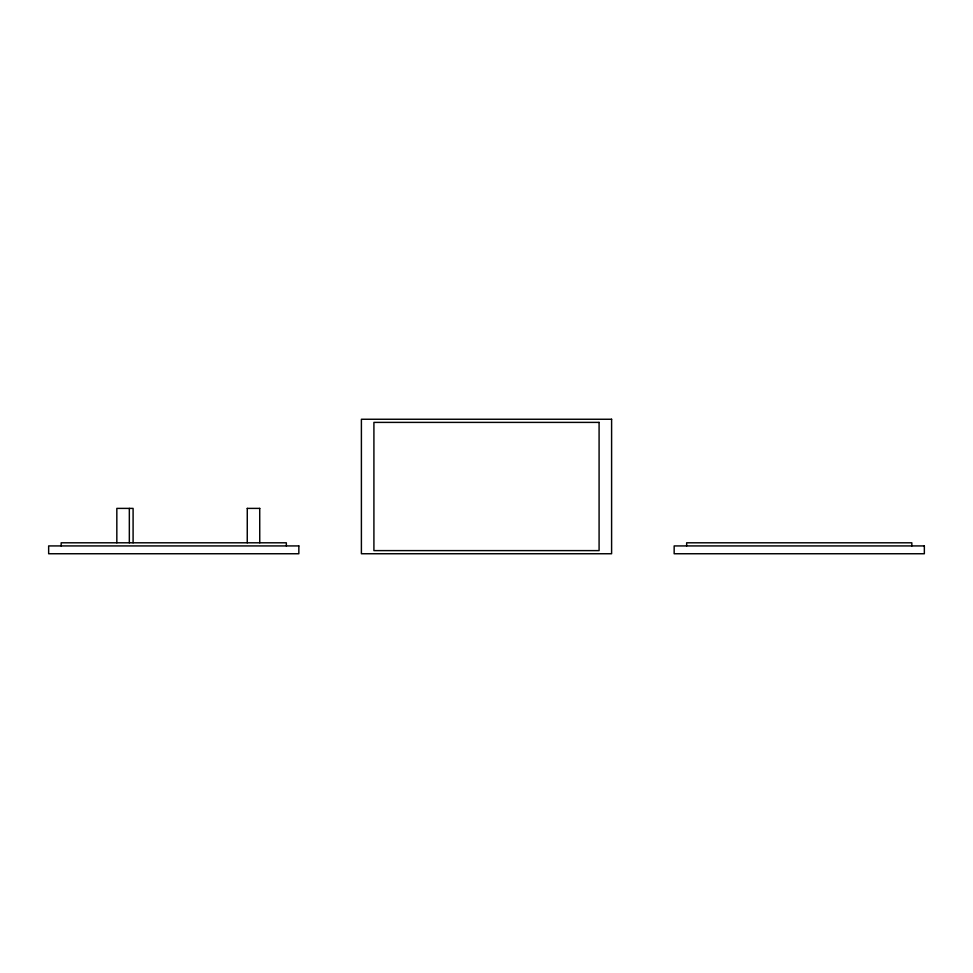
<?xml version="1.0" encoding="UTF-8"?>
<svg xmlns="http://www.w3.org/2000/svg" width="973" height="973" viewBox="0 0 973 973"><rect width="100%" height="100%" fill="white"/><g stroke="black" fill="none" stroke-linecap="round" stroke-linejoin="round"><path stroke-width="1.46" d="M247.251 508.393L259.755 508.393M911.835 545.926L911.835 542.8L686.658 542.8L686.658 545.926M286.342 545.926L286.342 542.8L61.165 542.8L61.165 545.926M259.718 508.393L259.755 542.8M247.276 508.393L247.251 542.8M133.094 542.8L133.094 508.393L116.833 508.393L116.833 542.8M129.336 508.393L129.336 542.8M611.603 419.254L361.397 419.254L361.397 553.746L611.603 553.746L611.603 419.254M599.088 422.391L373.912 422.391L373.912 550.609L599.088 550.609L599.088 422.391M298.845 545.926L48.65 545.926L48.65 553.746L298.845 553.746L298.845 545.926M924.35 545.926L674.155 545.926L674.155 553.746L924.35 553.746L924.35 545.926"/></g></svg>
